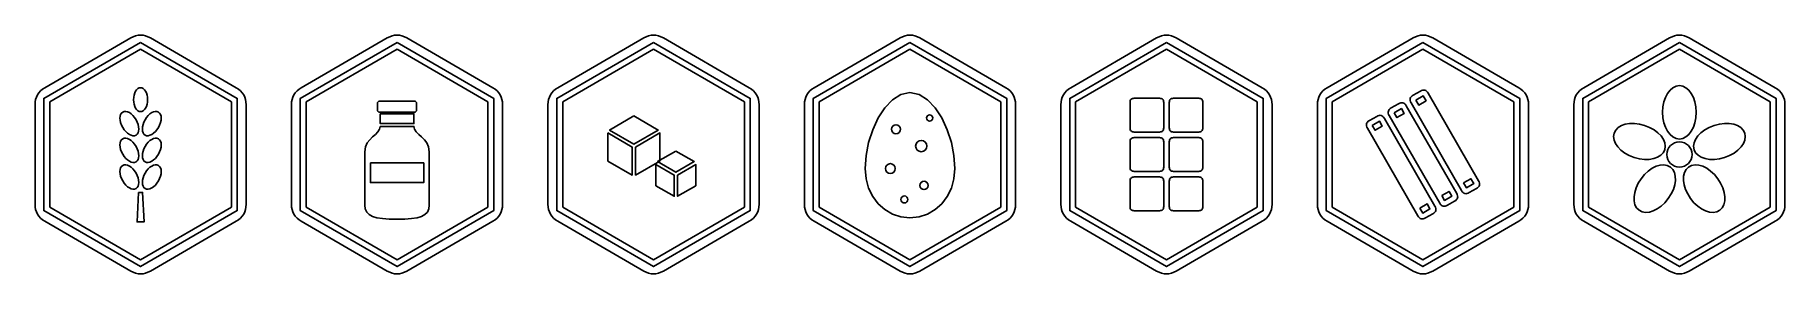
# Model space of a CAD drawing. Extents: x 4 to 158, y 4 to 25.
import ezdxf

# ---------------------------------------------------------------- set-up
doc = ezdxf.new("R2010")
doc.units = 0
doc.layers.add('CUT', color=1, linetype='CONTINUOUS')
doc.layers.add('RASTER', color=7, linetype='CONTINUOUS')

msp = doc.modelspace()

# ---------------------------------------------------------------- linework, layer by layer
at = {"layer": 'CUT'}
for points in [[(12.444, 24.75), (12.66, 24.859), (12.877, 24.938), (13.093, 24.984), (13.31, 25), (13.526, 24.984), (13.743, 24.938), (13.959, 24.859), (14.176, 24.75), (21.754, 20.375), (21.956, 20.242), (22.132, 20.094), (22.281, 19.93), (22.403, 19.75), (22.498, 19.555), (22.565, 19.344), (22.606, 19.117), (22.62, 18.875), (22.62, 10.125), (22.606, 9.883), (22.565, 9.656), (22.498, 9.445), (22.403, 9.25), (22.281, 9.07), (22.132, 8.906), (21.956, 8.758), (21.754, 8.625), (14.176, 4.25), (13.959, 4.141), (13.743, 4.063), (13.526, 4.016), (13.31, 4), (13.093, 4.016), (12.877, 4.063), (12.66, 4.141), (12.444, 4.25), (4.866, 8.625), (4.663, 8.758), (4.487, 8.906), (4.338, 9.07), (4.217, 9.25), (4.122, 9.445), (4.054, 9.656), (4.014, 9.883), (4, 10.125), (4, 18.875), (4.014, 19.117), (4.054, 19.344), (4.122, 19.555), (4.217, 19.75), (4.338, 19.93), (4.487, 20.094), (4.663, 20.242), (4.866, 20.375)], [(35.063, 24.75), (35.28, 24.859), (35.496, 24.938), (35.713, 24.984), (35.929, 25), (36.146, 24.984), (36.362, 24.938), (36.579, 24.859), (36.795, 24.75), (44.373, 20.375), (44.576, 20.242), (44.752, 20.094), (44.901, 19.93), (45.023, 19.75), (45.117, 19.555), (45.185, 19.344), (45.226, 19.117), (45.239, 18.875), (45.239, 10.125), (45.226, 9.883), (45.185, 9.656), (45.117, 9.445), (45.023, 9.25), (44.901, 9.07), (44.752, 8.906), (44.576, 8.758), (44.373, 8.625), (36.795, 4.25), (36.579, 4.141), (36.362, 4.063), (36.146, 4.016), (35.929, 4), (35.713, 4.016), (35.496, 4.063), (35.28, 4.141), (35.063, 4.25), (27.486, 8.625), (27.283, 8.758), (27.107, 8.906), (26.958, 9.07), (26.836, 9.25), (26.741, 9.445), (26.674, 9.656), (26.633, 9.883), (26.62, 10.125), (26.62, 18.875), (26.633, 19.117), (26.674, 19.344), (26.741, 19.555), (26.836, 19.75), (26.958, 19.93), (27.107, 20.094), (27.283, 20.242), (27.486, 20.375)], [(57.683, 24.75), (57.899, 24.859), (58.116, 24.938), (58.332, 24.984), (58.549, 25), (58.765, 24.984), (58.982, 24.938), (59.198, 24.859), (59.415, 24.75), (66.993, 20.375), (67.196, 20.242), (67.371, 20.094), (67.52, 19.93), (67.642, 19.75), (67.737, 19.555), (67.805, 19.344), (67.845, 19.117), (67.859, 18.875), (67.859, 10.125), (67.845, 9.883), (67.805, 9.656), (67.737, 9.445), (67.642, 9.25), (67.52, 9.07), (67.371, 8.906), (67.196, 8.758), (66.993, 8.625), (59.415, 4.25), (59.198, 4.141), (58.982, 4.063), (58.765, 4.016), (58.549, 4), (58.332, 4.016), (58.116, 4.063), (57.899, 4.141), (57.683, 4.25), (50.105, 8.625), (49.902, 8.758), (49.726, 8.906), (49.577, 9.07), (49.456, 9.25), (49.361, 9.445), (49.293, 9.656), (49.253, 9.883), (49.239, 10.125), (49.239, 18.875), (49.253, 19.117), (49.293, 19.344), (49.361, 19.555), (49.456, 19.75), (49.577, 19.93), (49.726, 20.094), (49.902, 20.242), (50.105, 20.375)], [(80.302, 24.75), (80.519, 24.859), (80.735, 24.938), (80.952, 24.984), (81.168, 25), (81.385, 24.984), (81.601, 24.938), (81.818, 24.859), (82.034, 24.75), (89.612, 20.375), (89.815, 20.242), (89.991, 20.094), (90.14, 19.93), (90.262, 19.75), (90.356, 19.555), (90.424, 19.344), (90.465, 19.117), (90.478, 18.875), (90.478, 10.125), (90.465, 9.883), (90.424, 9.656), (90.356, 9.445), (90.262, 9.25), (90.14, 9.07), (89.991, 8.906), (89.815, 8.758), (89.612, 8.625), (82.034, 4.25), (81.818, 4.141), (81.601, 4.063), (81.385, 4.016), (81.168, 4), (80.952, 4.016), (80.735, 4.063), (80.519, 4.141), (80.302, 4.25), (72.725, 8.625), (72.522, 8.758), (72.346, 8.906), (72.197, 9.07), (72.075, 9.25), (71.98, 9.445), (71.913, 9.656), (71.872, 9.883), (71.859, 10.125), (71.859, 18.875), (71.872, 19.117), (71.913, 19.344), (71.98, 19.555), (72.075, 19.75), (72.197, 19.93), (72.346, 20.094), (72.522, 20.242), (72.725, 20.375)], [(102.922, 24.75), (103.138, 24.859), (103.355, 24.938), (103.571, 24.984), (103.788, 25), (104.004, 24.984), (104.221, 24.938), (104.437, 24.859), (104.654, 24.75), (112.232, 20.375), (112.435, 20.242), (112.611, 20.094), (112.759, 19.93), (112.881, 19.75), (112.976, 19.555), (113.044, 19.344), (113.084, 19.117), (113.098, 18.875), (113.098, 10.125), (113.084, 9.883), (113.044, 9.656), (112.976, 9.445), (112.881, 9.25), (112.759, 9.07), (112.611, 8.906), (112.435, 8.758), (112.232, 8.625), (104.654, 4.25), (104.437, 4.141), (104.221, 4.063), (104.004, 4.016), (103.788, 4), (103.571, 4.016), (103.355, 4.063), (103.138, 4.141), (102.922, 4.25), (95.344, 8.625), (95.141, 8.758), (94.965, 8.906), (94.816, 9.07), (94.695, 9.25), (94.6, 9.445), (94.532, 9.656), (94.492, 9.883), (94.478, 10.125), (94.478, 18.875), (94.492, 19.117), (94.532, 19.344), (94.6, 19.555), (94.695, 19.75), (94.816, 19.93), (94.965, 20.094), (95.141, 20.242), (95.344, 20.375)], [(125.541, 24.75), (125.758, 24.859), (125.974, 24.938), (126.191, 24.984), (126.408, 25), (126.624, 24.984), (126.841, 24.938), (127.057, 24.859), (127.274, 24.75), (134.851, 20.375), (135.054, 20.242), (135.23, 20.094), (135.379, 19.93), (135.501, 19.75), (135.595, 19.555), (135.663, 19.344), (135.704, 19.117), (135.717, 18.875), (135.717, 10.125), (135.704, 9.883), (135.663, 9.656), (135.595, 9.445), (135.501, 9.25), (135.379, 9.07), (135.23, 8.906), (135.054, 8.758), (134.851, 8.625), (127.274, 4.25), (127.057, 4.141), (126.841, 4.063), (126.624, 4.016), (126.408, 4), (126.191, 4.016), (125.974, 4.063), (125.758, 4.141), (125.541, 4.25), (117.964, 8.625), (117.761, 8.758), (117.585, 8.906), (117.436, 9.07), (117.314, 9.25), (117.22, 9.445), (117.152, 9.656), (117.111, 9.883), (117.098, 10.125), (117.098, 18.875), (117.111, 19.117), (117.152, 19.344), (117.22, 19.555), (117.314, 19.75), (117.436, 19.93), (117.585, 20.094), (117.761, 20.242), (117.964, 20.375)], [(148.161, 24.75), (148.378, 24.859), (148.594, 24.938), (148.811, 24.984), (149.027, 25), (149.244, 24.984), (149.46, 24.938), (149.677, 24.859), (149.893, 24.75), (157.471, 20.375), (157.674, 20.242), (157.85, 20.094), (157.999, 19.93), (158.12, 19.75), (158.215, 19.555), (158.283, 19.344), (158.323, 19.117), (158.337, 18.875), (158.337, 10.125), (158.323, 9.883), (158.283, 9.656), (158.215, 9.445), (158.12, 9.25), (157.999, 9.07), (157.85, 8.906), (157.674, 8.758), (157.471, 8.625), (149.893, 4.25), (149.677, 4.141), (149.46, 4.063), (149.244, 4.016), (149.027, 4), (148.811, 4.016), (148.594, 4.063), (148.378, 4.141), (148.161, 4.25), (140.583, 8.625), (140.38, 8.758), (140.204, 8.906), (140.056, 9.07), (139.934, 9.25), (139.839, 9.445), (139.771, 9.656), (139.731, 9.883), (139.717, 10.125), (139.717, 18.875), (139.731, 19.117), (139.771, 19.344), (139.839, 19.555), (139.934, 19.75), (140.056, 19.93), (140.204, 20.094), (140.38, 20.242), (140.583, 20.375)]]:
    msp.add_lwpolyline(points, close=True, dxfattribs=at)
at = {"layer": 'RASTER'}
for points in [[(13.31, 24.35), (21.84, 19.425), (21.84, 9.575), (13.31, 4.65), (4.779, 9.575), (4.779, 19.425)], [(13.31, 23.75), (5.299, 19.125), (5.299, 9.875), (13.31, 5.25), (21.321, 9.875), (21.321, 19.125), (13.31, 23.75)], [(35.929, 24.35), (44.46, 19.425), (44.46, 9.575), (35.929, 4.65), (27.399, 9.575), (27.399, 19.425)], [(35.929, 23.75), (27.919, 19.125), (27.919, 9.875), (35.929, 5.25), (43.94, 9.875), (43.94, 19.125), (35.929, 23.75)], [(58.549, 24.35), (67.079, 19.425), (67.079, 9.575), (58.549, 4.65), (50.019, 9.575), (50.019, 19.425)], [(58.549, 23.75), (50.538, 19.125), (50.538, 9.875), (58.549, 5.25), (66.56, 9.875), (66.56, 19.125), (58.549, 23.75)], [(81.168, 24.35), (89.699, 19.425), (89.699, 9.575), (81.168, 4.65), (72.638, 9.575), (72.638, 19.425)], [(81.168, 23.75), (73.158, 19.125), (73.158, 9.875), (81.168, 5.25), (89.179, 9.875), (89.179, 19.125), (81.168, 23.75)], [(103.788, 24.35), (112.318, 19.425), (112.318, 9.575), (103.788, 4.65), (95.258, 9.575), (95.258, 19.425)], [(103.788, 23.75), (95.777, 19.125), (95.777, 9.875), (103.788, 5.25), (111.799, 9.875), (111.799, 19.125), (103.788, 23.75)], [(126.408, 24.35), (134.938, 19.425), (134.938, 9.575), (126.408, 4.65), (117.877, 9.575), (117.877, 19.425)], [(126.408, 23.75), (118.397, 19.125), (118.397, 9.875), (126.408, 5.25), (134.418, 9.875), (134.418, 19.125), (126.408, 23.75)], [(149.027, 24.35), (157.557, 19.425), (157.557, 9.575), (149.027, 4.65), (140.497, 9.575), (140.497, 19.425)], [(149.027, 23.75), (141.016, 19.125), (141.016, 9.875), (149.027, 5.25), (157.038, 9.875), (157.038, 19.125), (149.027, 23.75)], [(13.928, 19.321), (13.915, 19.11), (13.879, 18.912), (13.822, 18.734), (13.747, 18.578), (13.655, 18.45), (13.55, 18.353), (13.434, 18.292), (13.31, 18.271), (13.185, 18.292), (13.069, 18.353), (12.964, 18.45), (12.873, 18.578), (12.797, 18.734), (12.74, 18.912), (12.704, 19.11), (12.692, 19.321), (12.704, 19.533), (12.74, 19.73), (12.797, 19.909), (12.873, 20.064), (12.964, 20.193), (13.069, 20.29), (13.185, 20.351), (13.31, 20.372), (13.434, 20.351), (13.55, 20.29), (13.655, 20.193), (13.747, 20.064), (13.822, 19.909), (13.879, 19.73), (13.915, 19.533), (13.928, 19.321)], [(125.36, 19.034), (125.309, 19.138), (125.279, 19.237), (125.269, 19.33), (125.282, 19.417), (125.315, 19.499), (125.369, 19.575), (125.444, 19.645), (125.541, 19.71), (126.183, 20.081), (126.288, 20.132), (126.386, 20.162), (126.479, 20.171), (126.566, 20.159), (126.648, 20.126), (126.724, 20.071), (126.794, 19.996), (126.859, 19.9), (131.309, 12.191), (131.361, 12.087), (131.391, 11.988), (131.4, 11.895), (131.388, 11.808), (131.355, 11.726), (131.3, 11.651), (131.225, 11.58), (131.128, 11.516), (130.486, 11.145), (130.382, 11.093), (130.283, 11.063), (130.19, 11.054), (130.103, 11.066), (130.021, 11.099), (129.945, 11.154), (129.875, 11.229), (129.81, 11.326)], [(150.511, 18.209), (150.48, 17.735), (150.394, 17.294), (150.257, 16.895), (150.076, 16.548), (149.856, 16.261), (149.604, 16.044), (149.326, 15.908), (149.027, 15.86), (148.728, 15.908), (148.45, 16.044), (148.198, 16.261), (147.978, 16.548), (147.797, 16.895), (147.66, 17.294), (147.574, 17.735), (147.544, 18.209), (147.574, 18.682), (147.66, 19.123), (147.797, 19.522), (147.978, 19.87), (148.198, 20.156), (148.45, 20.373), (148.728, 20.51), (149.027, 20.558), (149.326, 20.51), (149.604, 20.373), (149.856, 20.156), (150.076, 19.87), (150.257, 19.522), (150.394, 19.123), (150.48, 18.682), (150.511, 18.209)], [(34.199, 18.95), (34.202, 19.008), (34.214, 19.059), (34.233, 19.101), (34.26, 19.136), (34.295, 19.163), (34.338, 19.182), (34.388, 19.194), (34.446, 19.198), (37.413, 19.198), (37.471, 19.194), (37.521, 19.182), (37.563, 19.163), (37.598, 19.136), (37.625, 19.101), (37.645, 19.059), (37.656, 19.008), (37.66, 18.95), (37.66, 18.456), (37.656, 18.398), (37.645, 18.348), (37.625, 18.305), (37.598, 18.271), (37.563, 18.244), (37.521, 18.224), (37.471, 18.213), (37.413, 18.209), (34.446, 18.209), (34.388, 18.213), (34.338, 18.224), (34.295, 18.244), (34.26, 18.271), (34.233, 18.305), (34.214, 18.348), (34.202, 18.398), (34.199, 18.456)], [(81.168, 19.94), (81.977, 19.774), (82.725, 19.314), (83.398, 18.61), (83.981, 17.714), (84.459, 16.68), (84.819, 15.559), (85.046, 14.402), (85.124, 13.264), (85.046, 12.368), (84.819, 11.545), (84.459, 10.808), (83.981, 10.173), (83.398, 9.654), (82.725, 9.265), (81.977, 9.021), (81.168, 8.937), (80.36, 9.021), (79.612, 9.265), (78.939, 9.654), (78.356, 10.173), (77.877, 10.808), (77.518, 11.545), (77.291, 12.368), (77.212, 13.264), (77.291, 14.402), (77.518, 15.559), (77.877, 16.68), (78.356, 17.714), (78.939, 18.61), (79.612, 19.314), (80.36, 19.774), (81.168, 19.94)], [(100.574, 19.074), (100.58, 19.161), (100.597, 19.236), (100.626, 19.3), (100.666, 19.352), (100.719, 19.393), (100.782, 19.422), (100.858, 19.439), (100.945, 19.445), (103.17, 19.445), (103.257, 19.439), (103.332, 19.422), (103.396, 19.393), (103.448, 19.352), (103.489, 19.3), (103.518, 19.236), (103.535, 19.161), (103.541, 19.074), (103.541, 16.849), (103.535, 16.762), (103.518, 16.687), (103.489, 16.623), (103.448, 16.571), (103.396, 16.53), (103.332, 16.501), (103.257, 16.484), (103.17, 16.478), (100.945, 16.478), (100.858, 16.484), (100.782, 16.501), (100.719, 16.53), (100.666, 16.571), (100.626, 16.623), (100.597, 16.687), (100.58, 16.762), (100.574, 16.849)], [(104.035, 19.074), (104.041, 19.161), (104.058, 19.236), (104.087, 19.3), (104.128, 19.352), (104.18, 19.393), (104.244, 19.422), (104.319, 19.439), (104.406, 19.445), (106.631, 19.445), (106.718, 19.439), (106.794, 19.422), (106.857, 19.393), (106.909, 19.352), (106.95, 19.3), (106.979, 19.236), (106.996, 19.161), (107.002, 19.074), (107.002, 16.849), (106.996, 16.762), (106.979, 16.687), (106.95, 16.623), (106.909, 16.571), (106.857, 16.53), (106.794, 16.501), (106.718, 16.484), (106.631, 16.478), (104.406, 16.478), (104.319, 16.484), (104.244, 16.501), (104.18, 16.53), (104.128, 16.571), (104.087, 16.623), (104.058, 16.687), (104.041, 16.762), (104.035, 16.849)], [(123.433, 17.922), (123.382, 18.026), (123.351, 18.124), (123.342, 18.217), (123.354, 18.305), (123.388, 18.386), (123.442, 18.462), (123.517, 18.532), (123.614, 18.597), (124.256, 18.968), (124.36, 19.019), (124.459, 19.049), (124.552, 19.058), (124.639, 19.046), (124.721, 19.013), (124.797, 18.959), (124.867, 18.883), (124.932, 18.787), (129.382, 11.078), (129.433, 10.974), (129.464, 10.876), (129.473, 10.783), (129.461, 10.695), (129.427, 10.614), (129.373, 10.538), (129.298, 10.468), (129.201, 10.403), (128.559, 10.032), (128.455, 9.981), (128.356, 9.951), (128.263, 9.942), (128.176, 9.954), (128.094, 9.987), (128.018, 10.041), (127.948, 10.117), (127.883, 10.213)], [(123.861, 18.169), (124.108, 17.741), (124.751, 18.111), (124.503, 18.54), (123.861, 18.169)], [(125.788, 19.281), (126.035, 18.853), (126.678, 19.224), (126.431, 19.652), (125.788, 19.281)], [(12.91, 17.56), (13.016, 17.348), (13.092, 17.137), (13.137, 16.933), (13.152, 16.741), (13.137, 16.566), (13.091, 16.415), (13.015, 16.292), (12.908, 16.203), (12.777, 16.155), (12.633, 16.15), (12.478, 16.186), (12.32, 16.26), (12.161, 16.369), (12.007, 16.511), (11.862, 16.682), (11.732, 16.88), (11.626, 17.092), (11.55, 17.302), (11.504, 17.507), (11.489, 17.699), (11.505, 17.873), (11.55, 18.025), (11.627, 18.148), (11.734, 18.237), (11.864, 18.285), (12.009, 18.289), (12.163, 18.253), (12.322, 18.179), (12.481, 18.07), (12.635, 17.929), (12.779, 17.758), (12.91, 17.56)], [(14.888, 16.88), (14.757, 16.682), (14.613, 16.511), (14.459, 16.369), (14.3, 16.26), (14.141, 16.186), (13.987, 16.15), (13.842, 16.155), (13.712, 16.203), (13.605, 16.292), (13.528, 16.415), (13.483, 16.566), (13.467, 16.741), (13.482, 16.933), (13.528, 17.137), (13.604, 17.348), (13.71, 17.56), (13.84, 17.758), (13.985, 17.929), (14.139, 18.07), (14.298, 18.179), (14.456, 18.253), (14.611, 18.289), (14.755, 18.285), (14.886, 18.237), (14.993, 18.148), (15.069, 18.025), (15.115, 17.873), (15.13, 17.699), (15.115, 17.507), (15.07, 17.302), (14.994, 17.092), (14.888, 16.88)], [(34.446, 18.085), (37.413, 18.085), (37.413, 17.22), (34.446, 17.22)], [(56.818, 17.887), (58.969, 16.651), (56.818, 15.415), (54.667, 16.651)], [(121.506, 16.809), (121.454, 16.913), (121.424, 17.012), (121.415, 17.105), (121.427, 17.192), (121.46, 17.274), (121.515, 17.349), (121.59, 17.42), (121.687, 17.484), (122.329, 17.855), (122.433, 17.907), (122.532, 17.937), (122.625, 17.946), (122.712, 17.934), (122.794, 17.901), (122.87, 17.846), (122.94, 17.771), (123.005, 17.674), (127.455, 9.966), (127.506, 9.862), (127.536, 9.763), (127.546, 9.67), (127.533, 9.583), (127.5, 9.501), (127.446, 9.425), (127.371, 9.355), (127.274, 9.29), (126.632, 8.919), (126.527, 8.868), (126.429, 8.838), (126.336, 8.829), (126.249, 8.841), (126.167, 8.874), (126.091, 8.929), (126.021, 9.004), (125.956, 9.1)], [(121.934, 17.056), (122.181, 16.628), (122.824, 16.999), (122.576, 17.427), (121.934, 17.056)], [(145.958, 17.057), (146.399, 16.882), (146.792, 16.664), (147.129, 16.41), (147.404, 16.13), (147.609, 15.833), (147.737, 15.526), (147.781, 15.219), (147.734, 14.92), (147.596, 14.651), (147.38, 14.428), (147.096, 14.255), (146.755, 14.135), (146.369, 14.07), (145.947, 14.064), (145.501, 14.118), (145.041, 14.235), (144.6, 14.41), (144.208, 14.629), (143.871, 14.882), (143.596, 15.162), (143.391, 15.459), (143.263, 15.766), (143.219, 16.073), (143.266, 16.372), (143.404, 16.642), (143.62, 16.864), (143.904, 17.037), (144.244, 17.157), (144.631, 17.222), (145.053, 17.229), (145.499, 17.175), (145.958, 17.057)], [(153.013, 14.235), (152.553, 14.118), (152.107, 14.064), (151.685, 14.07), (151.299, 14.135), (150.958, 14.255), (150.674, 14.428), (150.458, 14.651), (150.32, 14.92), (150.273, 15.219), (150.317, 15.526), (150.446, 15.833), (150.651, 16.13), (150.925, 16.41), (151.262, 16.664), (151.655, 16.882), (152.096, 17.057), (152.555, 17.175), (153.001, 17.229), (153.423, 17.222), (153.81, 17.157), (154.15, 17.037), (154.434, 16.864), (154.65, 16.642), (154.788, 16.372), (154.835, 16.073), (154.791, 15.766), (154.663, 15.459), (154.458, 15.162), (154.183, 14.882), (153.846, 14.629), (153.454, 14.41), (153.013, 14.235)], [(12.91, 15.211), (13.016, 14.999), (13.092, 14.788), (13.137, 14.584), (13.152, 14.392), (13.137, 14.218), (13.091, 14.066), (13.015, 13.943), (12.908, 13.854), (12.777, 13.806), (12.633, 13.801), (12.478, 13.837), (12.32, 13.911), (12.161, 14.02), (12.007, 14.162), (11.862, 14.333), (11.732, 14.531), (11.626, 14.743), (11.55, 14.954), (11.504, 15.158), (11.489, 15.35), (11.505, 15.524), (11.55, 15.676), (11.627, 15.799), (11.734, 15.888), (11.864, 15.936), (12.009, 15.94), (12.163, 15.904), (12.322, 15.83), (12.481, 15.721), (12.635, 15.58), (12.779, 15.409), (12.91, 15.211)], [(14.888, 14.531), (14.757, 14.333), (14.613, 14.162), (14.459, 14.02), (14.3, 13.911), (14.141, 13.837), (13.987, 13.801), (13.842, 13.806), (13.712, 13.854), (13.605, 13.943), (13.528, 14.066), (13.483, 14.218), (13.467, 14.392), (13.482, 14.584), (13.528, 14.788), (13.604, 14.999), (13.71, 15.211), (13.84, 15.409), (13.985, 15.58), (14.139, 15.721), (14.298, 15.83), (14.456, 15.904), (14.611, 15.94), (14.755, 15.936), (14.886, 15.888), (14.993, 15.799), (15.069, 15.676), (15.115, 15.524), (15.13, 15.35), (15.115, 15.158), (15.07, 14.954), (14.994, 14.743), (14.888, 14.531)], [(34.446, 16.973), (37.413, 16.973), (37.471, 16.715), (37.625, 16.486), (37.843, 16.268), (38.093, 16.045), (38.342, 15.799), (38.56, 15.512), (38.714, 15.167), (38.773, 14.747), (38.773, 10.05), (38.732, 9.712), (38.607, 9.439), (38.395, 9.224), (38.093, 9.061), (37.698, 8.944), (37.208, 8.867), (36.619, 8.826), (35.929, 8.813), (35.239, 8.826), (34.651, 8.867), (34.16, 8.944), (33.766, 9.061), (33.464, 9.224), (33.252, 9.439), (33.127, 9.712), (33.086, 10.05), (33.086, 14.747), (33.144, 15.167), (33.298, 15.512), (33.516, 15.799), (33.766, 16.045), (34.016, 16.268), (34.233, 16.486), (34.387, 16.715), (34.446, 16.973)], [(54.516, 16.391), (56.668, 15.155), (56.668, 12.683), (54.516, 13.919)], [(56.969, 15.155), (59.12, 16.391), (59.12, 13.919), (56.969, 12.683)], [(100.574, 15.613), (100.58, 15.7), (100.597, 15.775), (100.626, 15.839), (100.666, 15.891), (100.719, 15.931), (100.782, 15.96), (100.858, 15.978), (100.945, 15.984), (103.17, 15.984), (103.257, 15.978), (103.332, 15.96), (103.396, 15.931), (103.448, 15.891), (103.489, 15.839), (103.518, 15.775), (103.535, 15.7), (103.541, 15.613), (103.541, 13.387), (103.535, 13.3), (103.518, 13.225), (103.489, 13.161), (103.448, 13.109), (103.396, 13.069), (103.332, 13.04), (103.257, 13.022), (103.17, 13.017), (100.945, 13.017), (100.858, 13.022), (100.782, 13.04), (100.719, 13.069), (100.666, 13.109), (100.626, 13.161), (100.597, 13.225), (100.58, 13.3), (100.574, 13.387)], [(104.035, 15.613), (104.041, 15.7), (104.058, 15.775), (104.087, 15.839), (104.128, 15.891), (104.18, 15.931), (104.244, 15.96), (104.319, 15.978), (104.406, 15.984), (106.631, 15.984), (106.718, 15.978), (106.794, 15.96), (106.857, 15.931), (106.909, 15.891), (106.95, 15.839), (106.979, 15.775), (106.996, 15.7), (107.002, 15.613), (107.002, 13.387), (106.996, 13.3), (106.979, 13.225), (106.95, 13.161), (106.909, 13.109), (106.857, 13.069), (106.794, 13.04), (106.718, 13.022), (106.631, 13.017), (104.406, 13.017), (104.319, 13.022), (104.244, 13.04), (104.18, 13.069), (104.128, 13.109), (104.087, 13.161), (104.058, 13.225), (104.041, 13.3), (104.035, 13.387)], [(60.527, 14.797), (62.14, 13.87), (60.527, 12.942), (58.914, 13.87)], [(12.91, 12.862), (13.016, 12.65), (13.092, 12.439), (13.137, 12.235), (13.152, 12.043), (13.137, 11.869), (13.091, 11.717), (13.015, 11.594), (12.908, 11.505), (12.777, 11.457), (12.633, 11.453), (12.478, 11.489), (12.32, 11.562), (12.161, 11.671), (12.007, 11.813), (11.862, 11.984), (11.732, 12.182), (11.626, 12.394), (11.55, 12.605), (11.504, 12.809), (11.489, 13.001), (11.505, 13.175), (11.55, 13.327), (11.627, 13.45), (11.734, 13.539), (11.864, 13.587), (12.009, 13.591), (12.163, 13.555), (12.322, 13.482), (12.481, 13.373), (12.635, 13.231), (12.779, 13.06), (12.91, 12.862)], [(14.888, 12.182), (14.757, 11.984), (14.613, 11.813), (14.459, 11.671), (14.3, 11.562), (14.141, 11.489), (13.987, 11.453), (13.842, 11.457), (13.712, 11.505), (13.605, 11.594), (13.528, 11.717), (13.483, 11.869), (13.467, 12.043), (13.482, 12.235), (13.528, 12.439), (13.604, 12.65), (13.71, 12.862), (13.84, 13.06), (13.985, 13.231), (14.139, 13.373), (14.298, 13.482), (14.456, 13.555), (14.611, 13.591), (14.755, 13.587), (14.886, 13.539), (14.993, 13.45), (15.069, 13.327), (15.115, 13.175), (15.13, 13.001), (15.115, 12.809), (15.07, 12.605), (14.994, 12.394), (14.888, 12.182)], [(33.58, 13.758), (33.58, 12.028), (38.278, 12.028), (38.278, 13.758), (33.58, 13.758)], [(58.763, 13.61), (60.376, 12.683), (60.376, 10.828), (58.763, 11.756)], [(60.677, 12.683), (62.291, 13.61), (62.291, 11.756), (60.677, 10.828)], [(100.574, 12.151), (100.58, 12.238), (100.597, 12.313), (100.626, 12.377), (100.666, 12.429), (100.719, 12.47), (100.782, 12.499), (100.858, 12.516), (100.945, 12.522), (103.17, 12.522), (103.257, 12.516), (103.332, 12.499), (103.396, 12.47), (103.448, 12.429), (103.489, 12.377), (103.518, 12.313), (103.535, 12.238), (103.541, 12.151), (103.541, 9.926), (103.535, 9.839), (103.518, 9.764), (103.489, 9.7), (103.448, 9.648), (103.396, 9.607), (103.332, 9.578), (103.257, 9.561), (103.17, 9.555), (100.945, 9.555), (100.858, 9.561), (100.782, 9.578), (100.719, 9.607), (100.666, 9.648), (100.626, 9.7), (100.597, 9.764), (100.58, 9.839), (100.574, 9.926)], [(104.035, 12.151), (104.041, 12.238), (104.058, 12.313), (104.087, 12.377), (104.128, 12.429), (104.18, 12.47), (104.244, 12.499), (104.319, 12.516), (104.406, 12.522), (106.631, 12.522), (106.718, 12.516), (106.794, 12.499), (106.857, 12.47), (106.909, 12.429), (106.95, 12.377), (106.979, 12.313), (106.996, 12.238), (107.002, 12.151), (107.002, 9.926), (106.996, 9.839), (106.979, 9.764), (106.95, 9.7), (106.909, 9.648), (106.857, 9.607), (106.794, 9.578), (106.718, 9.561), (106.631, 9.555), (104.406, 9.555), (104.319, 9.561), (104.244, 9.578), (104.18, 9.607), (104.128, 9.648), (104.087, 9.7), (104.058, 9.764), (104.041, 9.839), (104.035, 9.926)], [(129.991, 12.001), (130.239, 11.573), (130.881, 11.944), (130.634, 12.372), (129.991, 12.001)], [(145.647, 12.372), (145.95, 12.737), (146.279, 13.043), (146.624, 13.285), (146.975, 13.46), (147.321, 13.563), (147.652, 13.59), (147.958, 13.537), (148.228, 13.4), (148.442, 13.185), (148.586, 12.911), (148.663, 12.588), (148.672, 12.227), (148.614, 11.839), (148.49, 11.436), (148.301, 11.028), (148.047, 10.628), (147.745, 10.262), (147.416, 9.956), (147.07, 9.714), (146.719, 9.539), (146.373, 9.436), (146.042, 9.409), (145.736, 9.462), (145.466, 9.599), (145.253, 9.814), (145.108, 10.088), (145.031, 10.411), (145.022, 10.772), (145.08, 11.16), (145.204, 11.563), (145.393, 11.971), (145.647, 12.372)], [(150.007, 10.628), (149.753, 11.028), (149.564, 11.436), (149.44, 11.839), (149.382, 12.227), (149.391, 12.588), (149.468, 12.911), (149.613, 13.185), (149.826, 13.4), (150.096, 13.537), (150.402, 13.59), (150.733, 13.563), (151.079, 13.46), (151.43, 13.285), (151.775, 13.043), (152.105, 12.737), (152.407, 12.372), (152.661, 11.971), (152.85, 11.563), (152.974, 11.16), (153.032, 10.772), (153.023, 10.411), (152.946, 10.088), (152.801, 9.814), (152.588, 9.599), (152.318, 9.462), (152.012, 9.409), (151.681, 9.436), (151.335, 9.539), (150.984, 9.714), (150.639, 9.956), (150.309, 10.262), (150.007, 10.628)], [(13.124, 11.162), (13.495, 11.162), (13.619, 8.566), (13.001, 8.566)], [(128.064, 10.889), (128.312, 10.46), (128.954, 10.831), (128.707, 11.259), (128.064, 10.889)], [(126.137, 9.776), (126.384, 9.348), (127.027, 9.719), (126.78, 10.147), (126.137, 9.776)]]:
    msp.add_lwpolyline(points, close=True, dxfattribs=at)
for centre, radius in [((79.932, 16.725), 0.396), ((82.899, 17.714), 0.272), ((82.157, 15.242), 0.494), ((149.027, 14.5), 1.113), ((79.438, 13.264), 0.433), ((80.674, 10.544), 0.309), ((82.405, 11.78), 0.371)]:
    msp.add_circle(centre, radius, dxfattribs=at)

doc.saveas('drawing.dxf')
